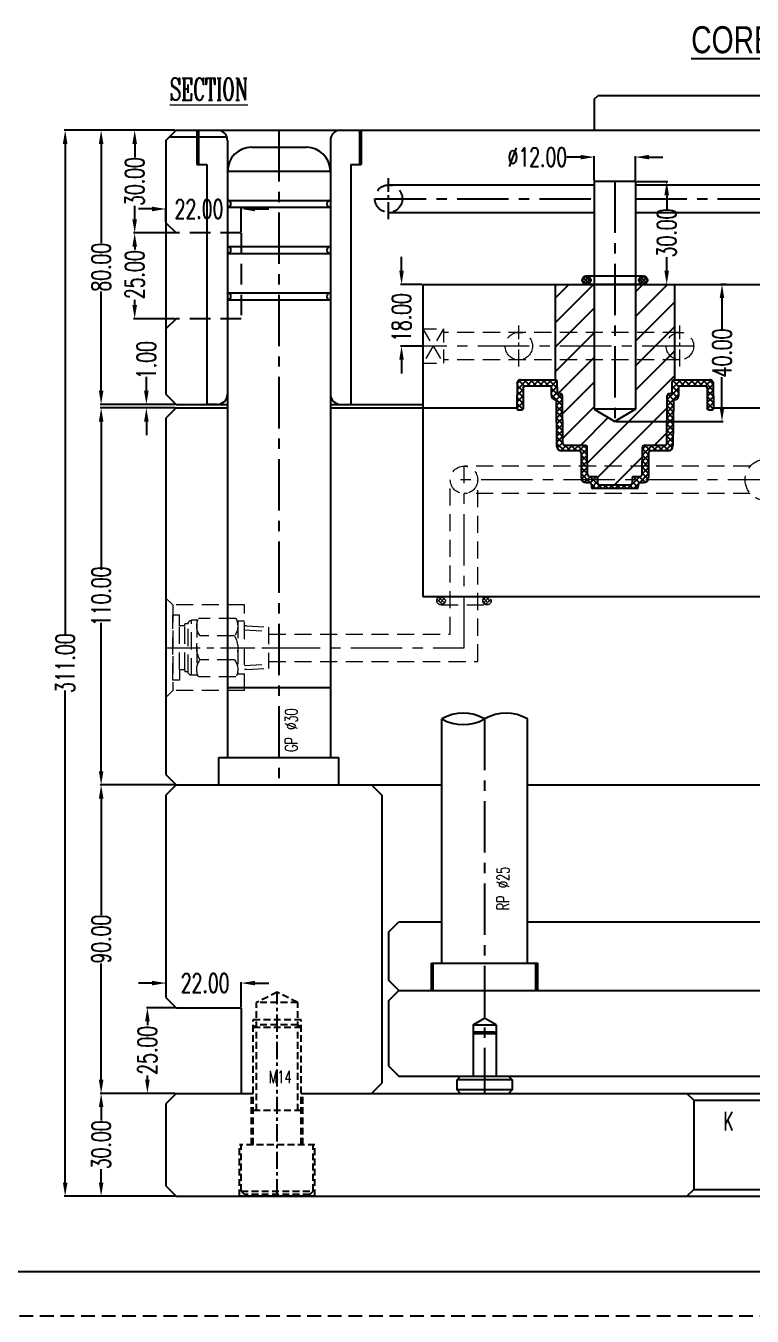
# Model space of a CAD drawing. Header units: millimetres. Extents: x 35888 to 37096, y -21952 to -21097.
# Drawn here: x 36266.1 to 36478, y -21951.9 to -21575.4 of the extents above; entities that cross this region are included whole.
import ezdxf

# ---------------------------------------------------------------- set-up
doc = ezdxf.new("R2010")
doc.units = ezdxf.units.MM
doc.header["$LTSCALE"] = 8
for name, pattern in [('CENTER', [2, 1.25, -0.25, 0.25, -0.25]), ('DASHED', [0.75, 0.5, -0.25]), ('HIDDEN', [0.375, 0.25, -0.125])]:
    doc.linetypes.add(name, pattern=pattern)
doc.layers.get('DEFPOINTS').update_dxf_attribs({"color": 6})
for name, color, linetype in [('A', 7, 'Continuous'), ('Cav-cor', 30, 'Continuous'), ('CL', 1, 'Continuous'), ('text', 7, 'Continuous'), ('wr2', 41, 'DASHED')]:
    doc.layers.add(name, color=color, linetype=linetype)
doc.layers.add('dim', color=3, linetype='Continuous', lineweight=15)
doc.layers.add('WR', color=122, linetype='HIDDEN', lineweight=18)
doc.styles.add('ROMANC', font='RomanC.ttf', dxfattribs={"width": 0.8, "height": 7})
doc.styles.get("Standard").update_dxf_attribs({"font": 'txt.shx', "width": 0.67, "bigfont": 'chineset.shx'})
doc.dimstyles.new('ISO-25', dxfattribs={"dimtxt": 5.5, "dimasz": 4, "dimexe": 0.3, "dimexo": 0.3, "dimtad": 0, "dimzin": 1, "dimdsep": 46, "dimtxsty": 'Standard', "dimcen": 0, "dimclrd": 3, "dimclre": 3, "dimclrt": 7, "dimazin": 0, "dimtfac": 1, "dimtofl": 0, "dimtmove": 0, "dimatfit": 0, "dimfxl": 0, "dimarcsym": 0})

# ---------------------------------------------------------------- blocks, each defined once
blk = doc.blocks.new('*D27229')
at = {"layer": 'DEFPOINTS', "color": 0}
for p in [(36309.95, -21635.86), (36297.86, -21660.86), (36309.95, -21660.86)]:
    blk.add_point(p, dxfattribs=at)
at = {"layer": 'dim', "color": 3, "lineweight": -2}
for p, q in [((36309.65, -21635.86), (36297.56, -21635.86)), ((36297.86, -21639.86), (36297.86, -21640.65)), ((36297.86, -21656.86), (36297.86, -21655.41)), ((36309.65, -21660.86), (36297.56, -21660.86))]:
    blk.add_line(p, q, dxfattribs=at)
at = {"layer": 'dim', "color": 3}
for points in [[(36298.53, -21639.86), (36297.19, -21639.86), (36297.86, -21635.86)], [(36297.19, -21656.86), (36298.53, -21656.86), (36297.86, -21660.86)]]:
    blk.add_solid(points, dxfattribs=at)
at = {"layer": 'dim', "color": 7, "insert": (36297.86, -21648.03), "char_height": 5.5, "attachment_point": 5, "rotation": 90}
blk.add_mtext('25.00', dxfattribs=at)
blk = doc.blocks.new('*D27231')
at = {"layer": 'DEFPOINTS', "color": 0}
for p in [(36301.27, -21685.86), (36309.95, -21685.86), (36309.95, -21686.86)]:
    blk.add_point(p, dxfattribs=at)
at = {"layer": 'dim', "color": 3, "lineweight": -2}
for p, q in [((36301.27, -21681.86), (36301.27, -21677.86)), ((36309.65, -21685.86), (36300.97, -21685.86)), ((36309.65, -21686.86), (36300.97, -21686.86)), ((36301.27, -21690.86), (36301.27, -21694.86))]:
    blk.add_line(p, q, dxfattribs=at)
at = {"layer": 'dim', "color": 3}
for points in [[(36300.6, -21681.86), (36301.93, -21681.86), (36301.27, -21685.86)], [(36301.93, -21690.86), (36300.6, -21690.86), (36301.27, -21686.86)]]:
    blk.add_solid(points, dxfattribs=at)
at = {"layer": 'dim', "color": 7, "insert": (36301.27, -21672.93), "char_height": 5.5, "attachment_point": 5, "rotation": 90}
blk.add_mtext('1.00', dxfattribs=at)
blk = doc.blocks.new('*D27232')
at = {"layer": 'DEFPOINTS', "color": 0}
for p in [(36309.95, -21605.86), (36288.07, -21685.86), (36309.95, -21685.86)]:
    blk.add_point(p, dxfattribs=at)
at = {"layer": 'dim', "color": 3, "lineweight": -2}
for p, q in [((36309.65, -21605.86), (36287.77, -21605.86)), ((36288.07, -21609.86), (36288.07, -21638.78)), ((36288.07, -21681.86), (36288.07, -21652.93)), ((36309.65, -21685.86), (36287.77, -21685.86))]:
    blk.add_line(p, q, dxfattribs=at)
at = {"layer": 'dim', "color": 3}
for points in [[(36288.74, -21609.86), (36287.41, -21609.86), (36288.07, -21605.86)], [(36287.41, -21681.86), (36288.74, -21681.86), (36288.07, -21685.86)]]:
    blk.add_solid(points, dxfattribs=at)
at = {"layer": 'dim', "color": 7, "insert": (36288.07, -21645.86), "char_height": 5.5, "attachment_point": 5, "rotation": 90}
blk.add_mtext('80.00', dxfattribs=at)
blk = doc.blocks.new('*D27233')
at = {"layer": 'DEFPOINTS', "color": 0}
for p in [(36288.07, -21686.86), (36309.95, -21686.86), (36309.95, -21796.86)]:
    blk.add_point(p, dxfattribs=at)
at = {"layer": 'dim', "color": 3, "lineweight": -2}
for p, q in [((36309.65, -21686.86), (36287.77, -21686.86)), ((36288.07, -21690.86), (36288.07, -21734.17)), ((36288.07, -21792.86), (36288.07, -21749.54)), ((36309.65, -21796.86), (36287.77, -21796.86))]:
    blk.add_line(p, q, dxfattribs=at)
at = {"layer": 'dim', "color": 3}
for points in [[(36288.74, -21690.86), (36287.41, -21690.86), (36288.07, -21686.86)], [(36287.41, -21792.86), (36288.74, -21792.86), (36288.07, -21796.86)]]:
    blk.add_solid(points, dxfattribs=at)
at = {"layer": 'dim', "color": 7, "insert": (36288.07, -21741.86), "char_height": 5.5, "attachment_point": 5, "rotation": 90}
blk.add_mtext('110.00', dxfattribs=at)
blk = doc.blocks.new('*D27234')
at = {"layer": 'DEFPOINTS', "color": 0}
for p in [(36288.07, -21796.86), (36309.95, -21796.86), (36309.95, -21886.86)]:
    blk.add_point(p, dxfattribs=at)
at = {"layer": 'dim', "color": 3, "lineweight": -2}
for p, q in [((36309.65, -21796.86), (36287.77, -21796.86)), ((36288.07, -21800.86), (36288.07, -21834.78)), ((36288.07, -21882.86), (36288.07, -21848.93)), ((36309.65, -21886.86), (36287.77, -21886.86))]:
    blk.add_line(p, q, dxfattribs=at)
at = {"layer": 'dim', "color": 3}
for points in [[(36288.74, -21800.86), (36287.41, -21800.86), (36288.07, -21796.86)], [(36287.41, -21882.86), (36288.74, -21882.86), (36288.07, -21886.86)]]:
    blk.add_solid(points, dxfattribs=at)
at = {"layer": 'dim', "color": 7, "insert": (36288.07, -21841.86), "char_height": 5.5, "attachment_point": 5, "rotation": 90}
blk.add_mtext('90.00', dxfattribs=at)
blk = doc.blocks.new('*D27235')
at = {"layer": 'DEFPOINTS', "color": 0}
for p in [(36288.07, -21886.86), (36309.95, -21886.86), (36309.95, -21916.86)]:
    blk.add_point(p, dxfattribs=at)
at = {"layer": 'dim', "color": 3, "lineweight": -2}
for p, q in [((36309.65, -21886.86), (36287.77, -21886.86)), ((36288.07, -21890.86), (36288.07, -21894.78)), ((36288.07, -21912.86), (36288.07, -21908.93)), ((36309.65, -21916.86), (36287.77, -21916.86))]:
    blk.add_line(p, q, dxfattribs=at)
at = {"layer": 'dim', "color": 3}
for points in [[(36288.74, -21890.86), (36287.41, -21890.86), (36288.07, -21886.86)], [(36287.41, -21912.86), (36288.74, -21912.86), (36288.07, -21916.86)]]:
    blk.add_solid(points, dxfattribs=at)
at = {"layer": 'dim', "color": 7, "insert": (36288.07, -21901.86), "char_height": 5.5, "attachment_point": 5, "rotation": 90}
blk.add_mtext('30.00', dxfattribs=at)
blk = doc.blocks.new('*D27236')
at = {"layer": 'DEFPOINTS', "color": 0}
for p in [(36277.58, -21605.86), (36309.95, -21605.86), (36309.95, -21916.86)]:
    blk.add_point(p, dxfattribs=at)
at = {"layer": 'dim', "color": 3, "lineweight": -2}
for p, q in [((36309.65, -21605.86), (36277.28, -21605.86)), ((36277.58, -21609.86), (36277.58, -21753.36)), ((36277.58, -21912.86), (36277.58, -21769.35)), ((36309.65, -21916.86), (36277.28, -21916.86))]:
    blk.add_line(p, q, dxfattribs=at)
at = {"layer": 'dim', "color": 3}
for points in [[(36278.24, -21609.86), (36276.91, -21609.86), (36277.58, -21605.86)], [(36276.91, -21912.86), (36278.24, -21912.86), (36277.58, -21916.86)]]:
    blk.add_solid(points, dxfattribs=at)
at = {"layer": 'dim', "color": 7, "insert": (36277.58, -21761.36), "char_height": 5.5, "attachment_point": 5, "rotation": 90}
blk.add_mtext('311.00', dxfattribs=at)
blk = doc.blocks.new('*D27237')
at = {"layer": 'DEFPOINTS', "color": 0}
for p in [(36301.57, -21861.86), (36309.95, -21861.86), (36309.95, -21886.86)]:
    blk.add_point(p, dxfattribs=at)
at = {"layer": 'dim', "color": 3, "lineweight": -2}
for p, q in [((36309.65, -21861.86), (36301.27, -21861.86)), ((36301.57, -21865.86), (36301.57, -21866.91)), ((36301.57, -21882.86), (36301.57, -21881.67)), ((36309.65, -21886.86), (36301.27, -21886.86))]:
    blk.add_line(p, q, dxfattribs=at)
at = {"layer": 'dim', "color": 3}
for points in [[(36302.23, -21865.86), (36300.9, -21865.86), (36301.57, -21861.86)], [(36300.9, -21882.86), (36302.23, -21882.86), (36301.57, -21886.86)]]:
    blk.add_solid(points, dxfattribs=at)
at = {"layer": 'dim', "color": 7, "insert": (36301.57, -21874.29), "char_height": 5.5, "attachment_point": 5, "rotation": 90}
blk.add_mtext('25.00', dxfattribs=at)
blk = doc.blocks.new('*D27243')
at = {"layer": 'DEFPOINTS', "color": 0}
for p in [(36297.86, -21605.86), (36309.95, -21605.86), (36309.95, -21635.86)]:
    blk.add_point(p, dxfattribs=at)
at = {"layer": 'dim', "color": 3, "lineweight": -2}
for p, q in [((36309.65, -21605.86), (36297.56, -21605.86)), ((36297.86, -21609.86), (36297.86, -21613.78)), ((36297.86, -21631.86), (36297.86, -21627.93)), ((36309.65, -21635.86), (36297.56, -21635.86))]:
    blk.add_line(p, q, dxfattribs=at)
at = {"layer": 'dim', "color": 3}
for points in [[(36298.53, -21609.86), (36297.19, -21609.86), (36297.86, -21605.86)], [(36297.19, -21631.86), (36298.53, -21631.86), (36297.86, -21635.86)]]:
    blk.add_solid(points, dxfattribs=at)
at = {"layer": 'dim', "color": 7, "insert": (36297.86, -21620.86), "char_height": 5.5, "attachment_point": 5, "rotation": 90}
blk.add_mtext('30.00', dxfattribs=at)
blk = doc.blocks.new('*D27249')
at = {"layer": 'DEFPOINTS', "color": 0}
for p in [(36306.95, -21855.28), (36328.95, -21854.68), (36328.95, -21861.86)]:
    blk.add_point(p, dxfattribs=at)
at = {"layer": 'dim', "color": 3, "lineweight": -2}
for p, q in [((36302.95, -21854.68), (36298.95, -21854.68)), ((36306.95, -21854.98), (36306.95, -21854.38)), ((36328.95, -21861.56), (36328.95, -21854.38)), ((36332.95, -21854.68), (36336.95, -21854.68))]:
    blk.add_line(p, q, dxfattribs=at)
at = {"layer": 'dim', "color": 3}
for points in [[(36302.95, -21855.35), (36302.95, -21854.01), (36306.95, -21854.68)], [(36332.95, -21854.01), (36332.95, -21855.35), (36328.95, -21854.68)]]:
    blk.add_solid(points, dxfattribs=at)
at = {"layer": 'dim', "color": 7, "insert": (36318.42, -21854.68), "char_height": 5.5, "attachment_point": 5}
blk.add_mtext('22.00', dxfattribs=at)
blk = doc.blocks.new('*D29461')
at = {"layer": 'DEFPOINTS', "color": 0}
for p in [(36328.95, -21628.86), (36306.95, -21632.86), (36328.95, -21635.86)]:
    blk.add_point(p, dxfattribs=at)
at = {"layer": 'dim', "color": 3, "lineweight": -2}
for p, q in [((36302.95, -21628.86), (36298.95, -21628.86)), ((36306.95, -21632.56), (36306.95, -21628.56)), ((36328.95, -21635.56), (36328.95, -21628.56)), ((36332.95, -21628.86), (36336.95, -21628.86))]:
    blk.add_line(p, q, dxfattribs=at)
at = {"layer": 'dim', "color": 3}
for points in [[(36302.95, -21629.53), (36302.95, -21628.19), (36306.95, -21628.86)], [(36332.95, -21628.19), (36332.95, -21629.53), (36328.95, -21628.86)]]:
    blk.add_solid(points, dxfattribs=at)
at = {"layer": 'dim', "color": 7, "insert": (36316.63, -21628.86), "char_height": 5.5, "attachment_point": 5}
blk.add_mtext('22.00', dxfattribs=at)
blk = doc.blocks.new('*X28636')
at = {"color": 0}
for p, q in [((-9.52, 0.02), (-8.3, 1.25)), ((-9.26, -0.77), (-7.5, 0.98)), ((-7.5, -0.98), (-9.26, 0.77)), ((-7.07, -0.35), (-8.62, 1.2)), ((-8.62, -1.2), (-7.07, 0.35)), ((7.07, -0.35), (8.62, 1.2)), ((8.62, -1.2), (7.07, 0.35)), ((9.26, -0.77), (7.5, 0.98)), ((7.5, -0.98), (9.26, 0.77)), ((9.52, 0.02), (8.3, 1.25)), ((-8.3, -1.25), (-9.52, -0.02)), ((8.3, -1.25), (9.52, -0.02))]:
    blk.add_line(p, q, dxfattribs=at)
blk = doc.blocks.new('*D29467')
at = {"layer": 'DEFPOINTS', "color": 0}
for p in [(36431.95, -21613.73), (36431.95, -21620.86), (36443.95, -21620.86)]:
    blk.add_point(p, dxfattribs=at)
at = {"layer": 'dim', "color": 3, "lineweight": -2}
for p, q in [((36427.95, -21613.73), (36423.95, -21613.73)), ((36431.95, -21620.56), (36431.95, -21613.43)), ((36443.95, -21620.56), (36443.95, -21613.43)), ((36447.95, -21613.73), (36451.95, -21613.73))]:
    blk.add_line(p, q, dxfattribs=at)
at = {"layer": 'dim', "color": 3}
for points in [[(36427.95, -21614.4), (36427.95, -21613.07), (36431.95, -21613.73)], [(36447.95, -21613.07), (36447.95, -21614.4), (36443.95, -21613.73)]]:
    blk.add_solid(points, dxfattribs=at)
at = {"layer": 'dim', "color": 7, "insert": (36415.34, -21613.73), "char_height": 5.5, "attachment_point": 5}
blk.add_mtext('%%c12.00', dxfattribs=at)
blk = doc.blocks.new('*D29468')
at = {"layer": 'DEFPOINTS', "color": 0}
for p in [(36443.95, -21620.86), (36453.08, -21620.86), (36453.29, -21650.86)]:
    blk.add_point(p, dxfattribs=at)
at = {"layer": 'dim', "color": 3, "lineweight": -2}
for p, q in [((36444.25, -21620.86), (36453.38, -21620.86)), ((36453.08, -21624.86), (36453.08, -21628.78)), ((36453.08, -21646.86), (36453.08, -21642.93)), ((36452.99, -21650.86), (36452.78, -21650.86))]:
    blk.add_line(p, q, dxfattribs=at)
at = {"layer": 'dim', "color": 3}
for points in [[(36453.74, -21624.86), (36452.41, -21624.86), (36453.08, -21620.86)], [(36452.41, -21646.86), (36453.74, -21646.86), (36453.08, -21650.86)]]:
    blk.add_solid(points, dxfattribs=at)
at = {"layer": 'dim', "color": 7, "insert": (36453.08, -21635.86), "char_height": 5.5, "attachment_point": 5, "rotation": 90}
blk.add_mtext('30.00', dxfattribs=at)
blk = doc.blocks.new('*D29469')
at = {"layer": 'DEFPOINTS', "color": 0}
for p in [(36469.21, -21650.86), (36470.69, -21650.86), (36437.95, -21690.86)]:
    blk.add_point(p, dxfattribs=at)
at = {"layer": 'dim', "color": 3, "lineweight": -2}
for p, q in [((36470.39, -21650.86), (36468.91, -21650.86)), ((36469.21, -21654.86), (36469.21, -21663.78)), ((36469.21, -21686.86), (36469.21, -21677.93)), ((36438.25, -21690.86), (36469.51, -21690.86))]:
    blk.add_line(p, q, dxfattribs=at)
at = {"layer": 'dim', "color": 3}
for points in [[(36469.87, -21654.86), (36468.54, -21654.86), (36469.21, -21650.86)], [(36468.54, -21686.86), (36469.87, -21686.86), (36469.21, -21690.86)]]:
    blk.add_solid(points, dxfattribs=at)
at = {"layer": 'dim', "color": 7, "insert": (36469.21, -21670.86), "char_height": 5.5, "attachment_point": 5, "rotation": 90}
blk.add_mtext('40.00', dxfattribs=at)
blk = doc.blocks.new('*D29481')
at = {"layer": 'DEFPOINTS', "color": 0}
for p in [(36381.95, -21650.86), (36375.71, -21668.86), (36381.95, -21668.86)]:
    blk.add_point(p, dxfattribs=at)
at = {"layer": 'dim', "color": 3, "lineweight": -2}
for p, q in [((36375.71, -21646.86), (36375.71, -21642.86)), ((36381.65, -21650.86), (36375.41, -21650.86)), ((36381.65, -21668.86), (36375.41, -21668.86)), ((36375.71, -21672.86), (36375.71, -21676.86))]:
    blk.add_line(p, q, dxfattribs=at)
at = {"layer": 'dim', "color": 3}
for points in [[(36375.05, -21646.86), (36376.38, -21646.86), (36375.71, -21650.86)], [(36376.38, -21672.86), (36375.05, -21672.86), (36375.71, -21668.86)]]:
    blk.add_solid(points, dxfattribs=at)
at = {"layer": 'dim', "color": 7, "insert": (36375.71, -21660.53), "char_height": 5.5, "attachment_point": 5, "rotation": 90}
blk.add_mtext('18.00', dxfattribs=at)
blk = doc.blocks.new('*X29274')
at = {"color": 0}
for p, q in [((-7.86, -0.44), (-6.25, 1.17)), ((-6.25, -1.17), (-7.86, 0.44)), ((-5.66, -0.71), (-7.4, 1.03)), ((-7.4, -1.03), (-5.66, 0.71)), ((-5.45, 0.15), (-6.54, 1.24)), ((5.45, 0.15), (6.54, 1.24)), ((5.66, -0.71), (7.4, 1.03)), ((7.4, -1.03), (5.66, 0.71)), ((7.86, -0.44), (6.25, 1.17)), ((6.25, -1.17), (7.86, 0.44)), ((-6.54, -1.24), (-5.45, -0.15)), ((6.54, -1.24), (5.45, -0.15))]:
    blk.add_line(p, q, dxfattribs=at)
blk = doc.blocks.new('20160905.164151')
at = {"layer": 'WR', "linetype": 'HIDDEN', "ltscale": 2.5}
for p, q in [((-14.5, 0), (14.5, 0)), ((-12.5, -2), (-14.5, 0)), ((12.5, -2), (14.5, 0)), ((-12.5, -2), (12.5, -2)), ((-12.5, -23), (-12.5, -2)), ((9.5, -2), (-9.5, -2)), ((-9.5, -4.01), (-9.5, -2)), ((9.5, -4.01), (9.5, -2)), ((12.5, -23), (12.5, -2)), ((-6.4, -4.01), (-9.5, -4.01)), ((8, -7.51), (-8, -7.51)), ((-8, -9.33), (-8, -7.51)), ((-6.4, -5.51), (-7, -5.51)), ((-7, -6.51), (-7, -5.51)), ((-6.4, -5.51), (-7, -5.51)), ((7, -6.51), (-7, -6.51)), ((6.4, -4.01), (-6.4, -4.01)), ((-6.4, -5.51), (-6.4, -4.01)), ((6.4, -5.51), (-6.4, -5.51)), ((6.4, -5.51), (6.4, -4.01)), ((6.4, -4.01), (9.5, -4.01)), ((6.4, -5.51), (7, -5.51)), ((6.4, -5.51), (7, -5.51)), ((7, -6.51), (7, -5.51)), ((8, -9.33), (8, -7.51)), ((-8.5, -20.43), (-8.5, -9.57)), ((-8, -9), (8, -9)), ((-3.5, -20.01), (-3.5, -9.99)), ((3.5, -20.01), (3.5, -9.99)), ((8.5, -20.43), (8.5, -9.57)), ((-7.75, -23), (-7.75, -20.77)), ((-7.75, -21), (7.75, -21)), ((7.75, -23), (7.75, -20.77)), ((12.5, -23), (-12.5, -23)), ((-6.35, -23.56), (-6.35, -23)), ((-6.35, -23.56), (-6.01, -30)), ((-5.19, -23), (-4.82, -30)), ((5.19, -23), (4.82, -30)), ((6.35, -23.56), (6.01, -30)), ((6.35, -23.56), (6.35, -23)), ((-6.01, -30), (6.01, -30))]:
    blk.add_line(p, q, dxfattribs=at)
at = {"layer": 'WR', "linetype": 'CENTER'}
blk.add_line((0, 0), (0, -30), dxfattribs=at)
at = {"layer": 'WR', "linetype": 'HIDDEN', "ltscale": 2.5}
for centre, radius, start, end in [((-7, -7.51), 1, 90, 180), ((7, -7.51), 1, 0, 90), ((-6.32, -13.47), 4.47, 50.9817, 119.248), ((0, -15.66), 6.66, 58.3016, 121.6984), ((6.32, -13.47), 4.47, 60.752, 129.0183), ((-6.32, -16.53), 4.47, 240.752, 309.0183), ((0, -14.34), 6.66, 238.3016, 301.6984), ((6.32, -16.53), 4.47, 230.9817, 299.248)]:
    blk.add_arc(centre, radius, start, end, dxfattribs=at)

msp = doc.modelspace()

# ---------------------------------------------------------------- linework, layer by layer
at = {"linetype": 'Continuous'}
for p, q in [((36431.945, -21596.856), (36432.945, -21595.856)), ((36431.945, -21596.856), (36431.945, -21605.856)), ((36530.945, -21595.856), (36432.945, -21595.856)), ((36306.945, -21608.856), (36309.945, -21605.856)), ((36309.945, -21605.856), (36653.945, -21605.856)), ((36315.945, -21605.856), (36315.945, -21615.856)), ((36316.445, -21605.856), (36316.445, -21615.856)), ((36363.445, -21605.856), (36363.445, -21615.856)), ((36363.945, -21605.856), (36363.945, -21615.856)), ((36306.945, -21608.856), (36306.945, -21682.856)), ((36307.945, -21607.856), (36324.774, -21607.856)), ((36324.945, -21608.856), (36324.945, -21788.856)), ((36354.945, -21608.856), (36354.945, -21788.856)), ((36315.945, -21615.856), (36318.945, -21615.856)), ((36318.945, -21615.856), (36318.945, -21685.856)), ((36360.945, -21615.856), (36360.945, -21685.856)), ((36360.945, -21615.856), (36363.945, -21615.856)), ((36324.945, -21626.342), (36354.945, -21626.342)), ((36324.945, -21628.342), (36354.945, -21628.342)), ((36324.945, -21639.842), (36354.945, -21639.842)), ((36324.945, -21641.842), (36354.945, -21641.842)), ((36324.945, -21653.342), (36354.945, -21653.342)), ((36324.945, -21655.342), (36354.945, -21655.342)), ((36306.945, -21682.856), (36309.945, -21685.856)), ((36309.945, -21685.856), (36324.945, -21685.856)), ((36354.945, -21685.856), (36381.945, -21685.856)), ((36309.945, -21686.856), (36306.945, -21689.856)), ((36309.945, -21686.856), (36324.945, -21686.856)), ((36354.945, -21686.856), (36381.945, -21686.856)), ((36306.945, -21689.856), (36306.945, -21793.856)), ((36306.945, -21793.856), (36309.945, -21796.856)), ((36309.945, -21796.856), (36306.945, -21799.856)), ((36309.945, -21796.856), (36387.445, -21796.856)), ((36366.945, -21796.856), (36369.945, -21799.856)), ((36412.445, -21796.856), (36616.445, -21796.856)), ((36306.945, -21799.856), (36306.945, -21858.856)), ((36369.945, -21799.856), (36369.945, -21883.856)), ((36371.945, -21839.856), (36374.945, -21836.856)), ((36371.945, -21839.856), (36371.945, -21853.856)), ((36374.945, -21836.856), (36387.445, -21836.856)), ((36412.445, -21836.856), (36588.945, -21836.856)), ((36374.945, -21856.856), (36371.945, -21853.856)), ((36306.945, -21858.856), (36309.945, -21861.856)), ((36371.945, -21859.856), (36374.945, -21856.856)), ((36374.945, -21856.856), (36588.945, -21856.856)), ((36309.945, -21861.856), (36328.945, -21861.856)), ((36328.945, -21861.856), (36328.945, -21886.856)), ((36371.945, -21859.856), (36371.945, -21878.856)), ((36396.595, -21866.856), (36399.945, -21864.922)), ((36403.295, -21866.856), (36399.945, -21864.922)), ((36396.595, -21866.856), (36403.295, -21866.856)), ((36396.595, -21866.856), (36396.595, -21881.856)), ((36397.095, -21868.856), (36396.595, -21869.356)), ((36396.595, -21869.356), (36403.295, -21869.356)), ((36397.095, -21868.856), (36402.795, -21868.856)), ((36402.795, -21868.856), (36403.295, -21869.356)), ((36403.295, -21866.856), (36403.295, -21881.856)), ((36371.945, -21878.856), (36374.945, -21881.856)), ((36366.945, -21886.856), (36369.945, -21883.856)), ((36374.945, -21881.856), (36588.945, -21881.856)), ((36391.945, -21882.856), (36392.945, -21881.856)), ((36391.945, -21885.856), (36391.945, -21882.856)), ((36407.945, -21882.856), (36391.945, -21882.856)), ((36392.945, -21881.856), (36406.945, -21881.856)), ((36406.945, -21881.856), (36407.945, -21882.856)), ((36407.945, -21882.856), (36407.945, -21885.856)), ((36309.945, -21886.856), (36306.945, -21889.856)), ((36309.945, -21886.856), (36332.445, -21886.856)), ((36346.445, -21886.856), (36616.445, -21886.856)), ((36407.945, -21885.856), (36391.945, -21885.856)), ((36392.945, -21886.856), (36391.945, -21885.856)), ((36392.945, -21886.856), (36406.945, -21886.856)), ((36407.945, -21885.856), (36406.945, -21886.856)), ((36306.945, -21889.856), (36306.945, -21913.856)), ((36306.945, -21913.856), (36309.945, -21916.856)), ((36309.945, -21916.856), (36653.945, -21916.856))]:
    msp.add_line(p, q, dxfattribs=at)
for p, q in [((36331.945, -21610.856), (36347.945, -21610.856)), ((36324.945, -21617.856), (36354.945, -21617.856)), ((36321.76, -21685.856), (36318.948, -21685.856)), ((36321.945, -21685.856), (36318.948, -21685.856)), ((36357.945, -21685.856), (36360.943, -21685.856)), ((36324.945, -21768.456), (36354.945, -21768.456)), ((36387.445, -21848.856), (36387.445, -21777.605)), ((36412.445, -21848.856), (36412.445, -21777.605)), ((36322.445, -21788.856), (36357.445, -21788.856)), ((36322.445, -21796.856), (36322.445, -21788.856)), ((36357.445, -21796.856), (36357.445, -21788.856)), ((36384.445, -21848.856), (36415.445, -21848.856)), ((36384.445, -21856.856), (36384.445, -21848.856)), ((36384.945, -21856.856), (36384.945, -21848.856)), ((36414.945, -21856.856), (36414.945, -21848.856)), ((36415.445, -21856.856), (36415.445, -21848.856)), ((36384.945, -21856.856), (36414.945, -21856.856))]:
    msp.add_line(p, q)
at = {"color": 8, "linetype": 'HIDDEN', "ltscale": 3}
for p, q in [((36306.945, -21632.856), (36309.945, -21635.856)), ((36328.945, -21635.856), (36309.945, -21635.856)), ((36328.945, -21635.856), (36328.945, -21660.856)), ((36309.945, -21660.856), (36306.945, -21663.856)), ((36328.945, -21660.856), (36309.945, -21660.856))]:
    msp.add_line(p, q, dxfattribs=at)
at = {"linetype": 'HIDDEN'}
for p, q in [((36339.445, -21857.356), (36333.445, -21860.356)), ((36345.445, -21860.356), (36339.445, -21857.356)), ((36333.445, -21891.856), (36333.445, -21860.356)), ((36345.445, -21860.356), (36333.445, -21860.356)), ((36345.445, -21891.856), (36345.445, -21860.356)), ((36332.445, -21901.856), (36332.445, -21865.356)), ((36346.445, -21865.356), (36332.445, -21865.356)), ((36346.445, -21901.856), (36346.445, -21865.356)), ((36333.445, -21866.856), (36332.445, -21867.656)), ((36346.445, -21867.656), (36332.445, -21867.656)), ((36345.445, -21866.856), (36333.445, -21866.856)), ((36345.445, -21866.856), (36346.445, -21867.656)), ((36331.945, -21901.856), (36331.945, -21886.856)), ((36346.945, -21901.856), (36346.945, -21886.856)), ((36346.445, -21891.856), (36332.445, -21891.856)), ((36328.445, -21916.856), (36328.445, -21901.856)), ((36350.445, -21901.856), (36328.445, -21901.856)), ((36328.945, -21915.356), (36328.945, -21901.856)), ((36349.945, -21915.356), (36349.945, -21901.856)), ((36350.445, -21916.856), (36350.445, -21901.856)), ((36328.945, -21915.356), (36349.945, -21915.356)), ((36328.945, -21915.356), (36329.945, -21916.356)), ((36348.945, -21916.356), (36349.945, -21915.356)), ((36350.445, -21916.856), (36328.445, -21916.856)), ((36348.945, -21916.356), (36329.945, -21916.356))]:
    msp.add_line(p, q, dxfattribs=at)
at = {"color": 8, "linetype": 'Continuous'}
for p, q in [((36458.945, -21886.856), (36460.945, -21888.856)), ((36460.945, -21888.856), (36502.945, -21888.856)), ((36460.945, -21888.856), (36460.945, -21914.856)), ((36458.945, -21916.856), (36460.945, -21914.856)), ((36460.945, -21914.856), (36502.945, -21914.856))]:
    msp.add_line(p, q, dxfattribs=at)
at = {"linetype": 'Continuous'}
for centre, radius, start, end in [((36321.945, -21608.856), 3, 0, 90), ((36357.945, -21608.856), 3, 90, 180), ((36324.945, -21627.342), 1, 270, 90), ((36354.945, -21627.342), 1, 90, 270), ((36324.945, -21640.842), 1, 270, 90), ((36354.945, -21640.842), 1, 90, 270), ((36324.945, -21654.342), 1, 270, 90), ((36354.945, -21654.342), 1, 90, 270)]:
    msp.add_arc(centre, radius, start, end, dxfattribs=at)
for centre, radius, start, end in [((36331.945, -21617.856), 7, 90, 180), ((36347.945, -21617.856), 7, 0, 90), ((36321.945, -21682.856), 3, 270, 0), ((36357.945, -21682.856), 3, 180, 270), ((36393.695, -21788.43), 12.5, 60, 120), ((36406.195, -21788.43), 12.5, 60, 120), ((36393.695, -21766.779), 12.5, 240, 300)]:
    msp.add_arc(centre, radius, start, end)
at = {"layer": 'A'}
msp.add_line((37083.322, -21938.944), (35900.755, -21938.944), dxfattribs=at)
at = {"layer": 'A', "linetype": 'DASHED'}
msp.add_line((37096.229, -21951.851), (35887.848, -21951.851), dxfattribs=at)
at = {"layer": 'Cav-cor', "color": 1}
for p, q in [((36381.945, -21650.856), (36581.945, -21650.856)), ((36381.945, -21650.856), (36381.945, -21741.856)), ((36420.563, -21654.849), (36424.556, -21650.856)), ((36420.563, -21650.856), (36420.563, -21678.716)), ((36420.563, -21662.033), (36431.74, -21650.856)), ((36431.945, -21651.229), (36431.572, -21650.856)), ((36443.945, -21653.019), (36446.108, -21650.856)), ((36443.945, -21660.203), (36453.292, -21650.856)), ((36455.318, -21650.856), (36455.318, -21678.716)), ((36420.563, -21669.217), (36431.945, -21657.835)), ((36443.945, -21667.387), (36455.318, -21656.015)), ((36443.945, -21674.572), (36455.318, -21663.199)), ((36420.563, -21676.401), (36431.945, -21665.019)), ((36443.945, -21681.756), (36455.318, -21670.384)), ((36421.455, -21682.694), (36431.945, -21672.203)), ((36429.945, -21702.94), (36455.318, -21677.568)), ((36409.429, -21679.712), (36409.366, -21686.952)), ((36409.397, -21683.386), (36411.224, -21681.559)), ((36409.41, -21681.99), (36411.204, -21683.785)), ((36409.413, -21681.574), (36412.272, -21678.716)), ((36409.425, -21680.209), (36411.22, -21682.004)), ((36409.429, -21679.762), (36410.475, -21678.716)), ((36409.429, -21679.712), (36409.51, -21679.326)), ((36409.51, -21679.326), (36409.726, -21679.007)), ((36409.726, -21679.007), (36410.054, -21678.791)), ((36409.893, -21678.881), (36411.569, -21680.557)), ((36410.054, -21678.791), (36410.435, -21678.716)), ((36410.435, -21678.716), (36420.663, -21678.716)), ((36411.229, -21681.023), (36411.177, -21686.961)), ((36411.229, -21681.023), (36411.268, -21680.832)), ((36411.268, -21680.832), (36411.377, -21680.67)), ((36411.523, -21678.716), (36413.332, -21680.525)), ((36419.348, -21680.525), (36411.731, -21680.525)), ((36412.259, -21680.525), (36414.068, -21678.716)), ((36413.32, -21678.716), (36415.129, -21680.525)), ((36414.055, -21680.525), (36415.864, -21678.716)), ((36415.116, -21678.716), (36416.925, -21680.525)), ((36415.851, -21680.525), (36417.66, -21678.716)), ((36416.912, -21678.716), (36418.721, -21680.525)), ((36417.647, -21680.525), (36419.456, -21678.716)), ((36418.708, -21678.716), (36421.2, -21681.208)), ((36419.348, -21680.525), (36419.392, -21683.064)), ((36419.349, -21680.618), (36421.053, -21678.915)), ((36419.359, -21681.163), (36422.68, -21684.484)), ((36419.38, -21682.383), (36421.189, -21680.574)), ((36420.504, -21678.716), (36421.168, -21679.38)), ((36421.22, -21682.341), (36421.165, -21679.209)), ((36422.716, -21688.617), (36431.945, -21679.387)), ((36453.201, -21684.483), (36456.522, -21681.163)), ((36454.661, -21682.341), (36454.715, -21679.209)), ((36454.68, -21681.208), (36457.173, -21678.716)), ((36454.691, -21680.574), (36456.5, -21682.383)), ((36454.712, -21679.38), (36455.377, -21678.716)), ((36454.828, -21678.915), (36456.531, -21680.618)), ((36455.218, -21678.716), (36465.659, -21678.716)), ((36456.425, -21678.716), (36458.234, -21680.525)), ((36456.533, -21680.525), (36456.483, -21683.36)), ((36464.364, -21680.525), (36456.533, -21680.525)), ((36457.16, -21680.525), (36458.969, -21678.716)), ((36458.221, -21678.716), (36460.03, -21680.525)), ((36458.956, -21680.525), (36460.765, -21678.716)), ((36460.017, -21678.716), (36461.826, -21680.525)), ((36460.752, -21680.525), (36462.561, -21678.716)), ((36461.813, -21678.716), (36463.622, -21680.525)), ((36462.548, -21680.525), (36464.357, -21678.716)), ((36463.609, -21678.716), (36466.682, -21681.789)), ((36464.344, -21680.525), (36466.065, -21678.804)), ((36464.364, -21680.525), (36464.555, -21680.562)), ((36464.555, -21680.562), (36464.718, -21680.67)), ((36464.866, -21681.023), (36464.918, -21686.961)), ((36464.873, -21681.792), (36466.667, -21679.998)), ((36464.873, -21681.776), (36466.698, -21683.601)), ((36464.888, -21683.572), (36466.682, -21681.779)), ((36465.405, -21678.716), (36466.666, -21679.977)), ((36465.659, -21678.716), (36466.04, -21678.791)), ((36466.04, -21678.791), (36466.367, -21679.008)), ((36466.367, -21679.008), (36466.586, -21679.332)), ((36466.586, -21679.332), (36466.664, -21679.712)), ((36466.664, -21679.712), (36466.727, -21686.952)), ((36409.374, -21687.002), (36411.192, -21685.183)), ((36409.378, -21685.551), (36411.074, -21687.246)), ((36409.382, -21685.198), (36411.208, -21683.371)), ((36409.394, -21683.77), (36411.189, -21685.565)), ((36419.391, -21682.991), (36422.695, -21686.296)), ((36419.665, -21683.895), (36421.22, -21682.34)), ((36420.818, -21684.537), (36422.493, -21682.863)), ((36420.855, -21684.544), (36420.972, -21697.924)), ((36420.87, -21686.281), (36422.679, -21684.472)), ((36422.166, -21682.736), (36421.622, -21682.736)), ((36422.792, -21697.313), (36422.669, -21683.234)), ((36453.089, -21697.313), (36453.212, -21683.234)), ((36453.185, -21686.295), (36456.49, -21682.991)), ((36453.201, -21684.472), (36455.01, -21686.281)), ((36453.388, -21682.863), (36455.07, -21684.545)), ((36454.259, -21682.736), (36453.714, -21682.736)), ((36454.661, -21682.34), (36456.291, -21683.971)), ((36455.025, -21684.545), (36454.909, -21697.924)), ((36455.278, -21684.545), (36455.025, -21684.545)), ((36464.889, -21683.587), (36466.714, -21685.413)), ((36464.904, -21685.353), (36466.698, -21683.559)), ((36464.904, -21685.399), (36466.674, -21687.169)), ((36464.948, -21687.105), (36466.713, -21685.34)), ((36381.945, -21686.856), (36409.367, -21686.856)), ((36409.366, -21686.952), (36409.39, -21687.109)), ((36409.39, -21687.109), (36409.461, -21687.25)), ((36409.869, -21687.459), (36409.616, -21687.391)), ((36409.869, -21687.459), (36410.674, -21687.459)), ((36410.674, -21687.459), (36410.865, -21687.422)), ((36410.722, -21687.45), (36411.168, -21687.004)), ((36410.865, -21687.422), (36411.028, -21687.314)), ((36420.87, -21686.267), (36422.711, -21688.107)), ((36420.886, -21688.062), (36422.695, -21686.253)), ((36420.886, -21688.078), (36422.727, -21689.919)), ((36420.902, -21689.842), (36422.711, -21688.033)), ((36422.778, -21695.739), (36431.945, -21686.572)), ((36427.89, -21697.811), (36436.009, -21689.693)), ((36432.856, -21707.213), (36453.18, -21686.889)), ((36453.154, -21689.919), (36454.995, -21688.078)), ((36453.169, -21688.107), (36455.01, -21686.266)), ((36453.17, -21688.033), (36454.979, -21689.842)), ((36453.186, -21686.253), (36454.995, -21688.062)), ((36464.918, -21686.961), (36464.957, -21687.152)), ((36465.421, -21687.459), (36466.225, -21687.459)), ((36466.45, -21687.399), (36466.667, -21687.182)), ((36466.727, -21686.952), (36466.661, -21687.205)), ((36466.726, -21686.856), (36497.164, -21686.856)), ((36420.902, -21689.89), (36422.743, -21691.731)), ((36420.917, -21691.623), (36422.726, -21689.814)), ((36420.918, -21691.702), (36422.759, -21693.543)), ((36420.933, -21693.403), (36422.742, -21691.594)), ((36420.948, -21695.184), (36422.757, -21693.375)), ((36453.122, -21693.543), (36454.963, -21691.702)), ((36453.123, -21693.375), (36454.932, -21695.184)), ((36453.138, -21691.731), (36454.979, -21689.89)), ((36453.139, -21691.594), (36454.948, -21693.403)), ((36453.155, -21689.814), (36454.964, -21691.623)), ((36420.934, -21693.514), (36422.774, -21695.355)), ((36420.949, -21695.326), (36422.79, -21697.167)), ((36420.964, -21696.964), (36422.773, -21695.155)), ((36420.965, -21697.138), (36423.246, -21699.419)), ((36421.147, -21698.577), (36422.788, -21696.936)), ((36449.443, -21697.811), (36453.117, -21694.137)), ((36452.634, -21699.419), (36454.915, -21697.138)), ((36453.09, -21697.167), (36454.931, -21695.326)), ((36453.092, -21696.936), (36454.733, -21698.577)), ((36453.106, -21695.355), (36454.947, -21693.514)), ((36453.108, -21695.155), (36454.917, -21696.964)), ((36422.153, -21699.367), (36423.709, -21697.811)), ((36427.488, -21699.419), (36422.48, -21699.419)), ((36429.402, -21697.811), (36423.294, -21697.811)), ((36423.434, -21697.811), (36425.042, -21699.419)), ((36423.897, -21699.419), (36425.505, -21697.811)), ((36425.23, -21697.811), (36426.838, -21699.419)), ((36425.693, -21699.419), (36427.301, -21697.811)), ((36427.026, -21697.811), (36429.926, -21700.71)), ((36427.489, -21699.419), (36429.098, -21697.811)), ((36428.091, -21700.613), (36429.909, -21698.795)), ((36428.091, -21700.022), (36428.091, -21707.157)), ((36428.091, -21702.409), (36429.924, -21700.576)), ((36428.091, -21700.672), (36429.941, -21702.522)), ((36428.822, -21697.811), (36429.91, -21698.898)), ((36429.975, -21706.358), (36429.905, -21698.309)), ((36445.906, -21706.358), (36445.976, -21698.309)), ((36445.939, -21702.522), (36447.789, -21700.672)), ((36445.955, -21700.71), (36448.854, -21697.811)), ((36445.956, -21700.576), (36447.789, -21702.409)), ((36445.971, -21698.898), (36447.058, -21697.811)), ((36445.972, -21698.796), (36447.789, -21700.613)), ((36452.587, -21697.811), (36446.478, -21697.811)), ((36446.783, -21697.811), (36448.391, -21699.419)), ((36447.789, -21700.022), (36447.789, -21707.157)), ((36453.401, -21699.419), (36448.392, -21699.419)), ((36448.579, -21697.811), (36450.187, -21699.419)), ((36449.042, -21699.419), (36450.65, -21697.811)), ((36450.375, -21697.811), (36451.983, -21699.419)), ((36450.838, -21699.419), (36452.446, -21697.811)), ((36452.171, -21697.811), (36453.728, -21699.367)), ((36428.091, -21704.205), (36429.94, -21702.356)), ((36428.091, -21702.468), (36429.957, -21704.334)), ((36428.091, -21706.001), (36429.956, -21704.137)), ((36428.091, -21704.264), (36429.973, -21706.146)), ((36437.886, -21709.368), (36445.95, -21701.304)), ((36445.908, -21706.145), (36447.789, -21704.264)), ((36445.923, -21704.334), (36447.789, -21702.468)), ((36445.925, -21704.137), (36447.789, -21706.001)), ((36445.941, -21702.357), (36447.789, -21704.205)), ((36428.091, -21706.06), (36430.763, -21708.732)), ((36428.199, -21707.69), (36429.971, -21705.917)), ((36429.107, -21708.578), (36430.829, -21706.856)), ((36430.477, -21706.856), (36432.378, -21706.856)), ((36430.683, -21706.856), (36434.201, -21710.373)), ((36430.755, -21708.726), (36432.58, -21706.901)), ((36431.188, -21710.089), (36432.898, -21708.379)), ((36432.504, -21706.881), (36432.855, -21707.231)), ((36432.88, -21707.349), (36432.907, -21708.874)), ((36441.68, -21710.373), (36445.197, -21706.856)), ((36443.001, -21707.349), (36442.974, -21708.874)), ((36442.983, -21708.379), (36444.693, -21710.089)), ((36443.026, -21707.231), (36443.376, -21706.881)), ((36443.301, -21706.901), (36445.126, -21708.726)), ((36443.503, -21706.856), (36445.403, -21706.856)), ((36445.052, -21706.856), (36446.774, -21708.578)), ((36445.117, -21708.732), (36447.789, -21706.06)), ((36445.91, -21705.918), (36447.682, -21707.69)), ((36429.599, -21708.665), (36430.501, -21708.665)), ((36431.043, -21709.011), (36432.405, -21710.373)), ((36431.104, -21709.257), (36431.112, -21709.696)), ((36444.246, -21710.373), (36431.634, -21710.373)), ((36432.699, -21710.373), (36433.704, -21709.368)), ((36433.409, -21709.368), (36442.472, -21709.368)), ((36434.496, -21710.373), (36435.501, -21709.368)), ((36434.992, -21709.368), (36435.997, -21710.373)), ((36436.292, -21710.373), (36437.297, -21709.368)), ((36436.788, -21709.368), (36437.793, -21710.373)), ((36438.088, -21710.373), (36439.093, -21709.368)), ((36438.584, -21709.368), (36439.589, -21710.373)), ((36439.884, -21710.373), (36440.889, -21709.368)), ((36440.38, -21709.368), (36441.385, -21710.373)), ((36442.176, -21709.368), (36443.181, -21710.373)), ((36443.476, -21710.373), (36444.839, -21709.01)), ((36444.777, -21709.257), (36444.769, -21709.696)), ((36445.379, -21708.665), (36446.282, -21708.665)), ((36381.945, -21741.856), (36581.945, -21741.856))]:
    msp.add_line(p, q, dxfattribs=at)
for points in [[(36410.435, -21678.716), (36410.213, -21678.741), (36410.001, -21678.814), (36409.811, -21678.932), (36409.652, -21679.09), (36409.531, -21679.279), (36409.456, -21679.49), (36409.429, -21679.712)], [(36411.731, -21680.525), (36411.481, -21680.592), (36411.297, -21680.774), (36411.229, -21681.023)], [(36411.377, -21680.67), (36411.54, -21680.562), (36411.731, -21680.525)], [(36464.867, -21681.023), (36464.798, -21680.774), (36464.615, -21680.591), (36464.364, -21680.525)], [(36464.718, -21680.67), (36464.828, -21680.832), (36464.867, -21681.023)], [(36466.664, -21679.712), (36466.637, -21679.49), (36466.562, -21679.279), (36466.442, -21679.09), (36466.283, -21678.932), (36466.092, -21678.814), (36465.881, -21678.741), (36465.659, -21678.716)], [(36409.616, -21687.391), (36409.432, -21687.205), (36409.366, -21686.952)], [(36409.461, -21687.25), (36409.572, -21687.362), (36409.713, -21687.434), (36409.869, -21687.459)], [(36411.177, -21686.961), (36411.108, -21687.21), (36410.924, -21687.392), (36410.674, -21687.459)], [(36411.028, -21687.314), (36411.137, -21687.152), (36411.177, -21686.961)], [(36465.421, -21687.459), (36465.17, -21687.392), (36464.987, -21687.21), (36464.918, -21686.961)], [(36464.957, -21687.152), (36465.067, -21687.314), (36465.139, -21687.362)], [(36465.196, -21687.399), (36465.23, -21687.422), (36465.421, -21687.459)], [(36466.225, -21687.459), (36466.381, -21687.434), (36466.521, -21687.362), (36466.633, -21687.25), (36466.704, -21687.109), (36466.727, -21686.952)], [(36466.661, -21687.205), (36466.478, -21687.391), (36466.225, -21687.459)]]:
    msp.add_lwpolyline(points, dxfattribs=at)
for centre, radius, start, end in [((36420.663, -21679.218), 0.502, 1, 90), ((36455.218, -21679.218), 0.502, 90, 179), ((36420.899, -21683.037), 1.508, 181, 268.32398), ((36421.622, -21682.334), 0.402, 181, 270), ((36422.166, -21683.238), 0.502, 0.5, 90), ((36453.714, -21683.238), 0.502, 90, 179.5), ((36454.259, -21682.334), 0.402, 270, 359), ((36455.278, -21683.339), 1.206, 270, 359), ((36422.48, -21697.911), 1.508, 180.5, 270), ((36423.294, -21697.308), 0.502, 180.5, 270), ((36427.488, -21700.022), 0.603, 0, 90), ((36429.402, -21698.313), 0.502, 0.5, 90), ((36446.478, -21698.313), 0.502, 90, 179.5), ((36448.392, -21700.022), 0.603, 90, 180), ((36452.587, -21697.308), 0.502, 270, 359.5), ((36453.401, -21697.911), 1.508, 270, 359.5), ((36429.599, -21707.157), 1.508, 180, 270), ((36430.477, -21706.353), 0.502, 180.5, 270), ((36432.378, -21707.358), 0.502, 1, 90), ((36443.503, -21707.358), 0.502, 90, 179), ((36445.403, -21706.353), 0.502, 270, 359.5), ((36446.282, -21707.157), 1.508, 270, 0), ((36430.501, -21709.268), 0.603, 1, 90), ((36432.619, -21709.67), 1.508, 181, 191.53696), ((36431.634, -21709.871), 0.502, 191.53696, 270), ((36433.409, -21708.866), 0.502, 180.99994, 269.99659), ((36442.472, -21708.866), 0.502, 270, 359), ((36444.246, -21709.871), 0.502, 270, 348.46304), ((36443.262, -21709.67), 1.508, 348.46304, 359), ((36445.379, -21709.268), 0.603, 90, 179)]:
    msp.add_arc(centre, radius, start, end, dxfattribs=at)
at = {"layer": 'CL', "color": 7, "linetype": 'CENTER', "ltscale": 1.5}
for p, q in [((36339.945, -21605.856), (36339.945, -21796.856)), ((36399.945, -21777.605), (36399.945, -21886.856))]:
    msp.add_line(p, q, dxfattribs=at)
at = {"layer": 'CL', "color": 7, "linetype": 'CENTER', "ltscale": 0.5}
msp.add_line((36339.445, -21916.856), (36339.445, -21857.356), dxfattribs=at)
at = {"layer": 'WR', "linetype": 'CENTER', "ltscale": 0.5}
for p, q in [((36409.945, -21674.856), (36409.945, -21662.856)), ((36456.945, -21674.856), (36456.945, -21662.856))]:
    msp.add_line(p, q, dxfattribs=at)
at = {"layer": 'WR', "linetype": 'HIDDEN', "ltscale": 2}
for p, q in [((36387.945, -21663.856), (36381.945, -21673.856)), ((36381.945, -21663.856), (36387.945, -21673.856)), ((36381.945, -21663.856), (36387.945, -21663.856)), ((36381.945, -21663.856), (36381.945, -21673.856)), ((36387.945, -21663.856), (36387.945, -21673.856)), ((36381.945, -21673.856), (36387.945, -21673.856))]:
    msp.add_line(p, q, dxfattribs=at)
at = {"layer": 'WR', "linetype": 'HIDDEN', "ltscale": 2.5}
for p, q in [((36456.945, -21664.856), (36387.945, -21664.856)), ((36456.945, -21672.856), (36387.945, -21672.856)), ((36477.473, -21703.856), (36393.945, -21703.856)), ((36389.945, -21752.856), (36389.945, -21707.856)), ((36397.945, -21760.856), (36397.945, -21707.856)), ((36477.473, -21711.856), (36393.945, -21711.856)), ((36387.255, -21741.856), (36400.635, -21741.856)), ((36387.255, -21744.356), (36400.635, -21744.356)), ((36336.945, -21752.856), (36389.945, -21752.856)), ((36336.945, -21760.856), (36397.945, -21760.856))]:
    msp.add_line(p, q, dxfattribs=at)
at = {"layer": 'WR', "linetype": 'CENTER', "ltscale": 1.5}
for p, q in [((36460.945, -21668.856), (36381.945, -21668.856)), ((36393.945, -21756.856), (36393.945, -21703.856)), ((36581.945, -21707.856), (36389.945, -21707.856)), ((36336.945, -21756.856), (36393.945, -21756.856))]:
    msp.add_line(p, q, dxfattribs=at)
at = {"layer": 'WR', "linetype": 'HIDDEN', "ltscale": 2.5}
for centre, radius in [((36409.945, -21668.856), 4), ((36456.945, -21668.856), 4), ((36393.945, -21707.856), 4), ((36481.945, -21707.856), 6), ((36387.255, -21743.106), 1.25), ((36400.635, -21743.106), 1.25)]:
    msp.add_circle(centre, radius, dxfattribs=at)
at = {"layer": 'wr2', "linetype": 'CENTER', "ltscale": 0.5}
msp.add_line((36371.945, -21631.856), (36371.945, -21619.856), dxfattribs=at)
at = {"layer": 'wr2', "linetype": 'Continuous', "ltscale": 2.5}
for p, q in [((36371.945, -21621.856), (36431.945, -21621.856)), ((36431.945, -21620.856), (36431.945, -21687.251)), ((36443.945, -21620.856), (36431.945, -21620.856)), ((36443.945, -21620.856), (36443.945, -21687.251)), ((36443.945, -21621.856), (36519.945, -21621.856)), ((36371.945, -21629.856), (36431.945, -21629.856)), ((36443.945, -21629.856), (36519.945, -21629.856)), ((36429.67, -21648.356), (36446.22, -21648.356)), ((36446.22, -21650.856), (36429.67, -21650.856)), ((36431.945, -21687.251), (36437.945, -21690.856)), ((36443.945, -21687.251), (36431.945, -21687.251)), ((36443.945, -21687.251), (36437.945, -21690.856))]:
    msp.add_line(p, q, dxfattribs=at)
at = {"layer": 'wr2', "linetype": 'CENTER', "ltscale": 1.5}
for p, q in [((36437.945, -21620.856), (36437.945, -21690.856)), ((36367.945, -21625.856), (36431.945, -21625.856)), ((36443.945, -21625.856), (36519.945, -21625.856))]:
    msp.add_line(p, q, dxfattribs=at)
at = {"layer": 'wr2', "linetype": 'HIDDEN', "ltscale": 2.5}
msp.add_circle((36371.945, -21625.856), 4, dxfattribs=at)
at = {"layer": 'wr2', "linetype": 'Continuous', "ltscale": 2.5}
for centre in [(36429.67, -21649.606), (36446.22, -21649.606)]:
    msp.add_circle(centre, 1.25, dxfattribs=at)

# ---------------------------------------------------------------- block references
at = {"layer": 'WR', "xscale": -1, "rotation": 90}
msp.add_blockref('20160905.164151', (36306.945, -21756.856), dxfattribs=at)
at = {"layer": 'WR', "linetype": 'HIDDEN', "ltscale": 2.5, "xscale": -1, "rotation": 180}
msp.add_blockref('*X29274', (36393.945, -21743.106), dxfattribs=at)
at = {"layer": 'wr2', "linetype": 'Continuous', "ltscale": 2.5, "xscale": -0.9999999999999996}
msp.add_blockref('*X28636', (36437.945, -21649.606), dxfattribs=at)

# ---------------------------------------------------------------- texts
at = {"color": 8, "linetype": 'Continuous', "style": 'ROMANC', "width": 0.6}
msp.add_text('K', height=5.4, dxfattribs=at).set_placement((36469.703, -21897.661))
at = {"color": 122, "insert": (36460.227, -21575.541), "char_height": 7.87494, "width": 63.4485, "attachment_point": 1, "style": 'ROMANC'}
msp.add_mtext('{\\f新細明體|b0|i0|c136|p54;\\LCORE  SIDE }', dxfattribs=at)
at = {"linetype": 'HIDDEN', "insert": (36336.992, -21880.285), "char_height": 3.6, "width": 4.25734, "attachment_point": 1}
msp.add_mtext('M14', dxfattribs=at)
at = {"layer": 'dim', "style": 'ROMANC', "width": 0.6}
msp.add_text('%%uSECTION', height=6.48, dxfattribs=at).set_placement((36308.074, -21597.16))
at = {"layer": 'text', "char_height": 3.6, "attachment_point": 1, "rotation": 90}
for s, insert, width in [('GP %%c30', (36341.735, -21787.248), 25.66758), ('RP %%c25', (36403.554, -21833.447), 30.63824)]:
    msp.add_mtext(s, dxfattribs=dict(at, insert=insert, width=width))

# ---------------------------------------------------------------- dimensions: what is measured, and where the dimension line sits
at = {"layer": 'dim'}
for base, p1, p2, picture, middle in [((36277.576, -21605.856), (36309.945, -21916.856), (36309.945, -21605.856), '*D27236', (36277.576, -21761.356)), ((36288.072, -21685.856), (36309.945, -21605.856), (36309.945, -21685.856), '*D27232', (36288.072, -21645.856)), ((36297.86, -21605.856), (36309.945, -21635.856), (36309.945, -21605.856), '*D27243', (36297.86, -21620.856)), ((36301.266, -21685.856), (36309.945, -21686.856), (36309.945, -21685.856), '*D27231', (36301.266, -21672.932)), ((36288.072, -21686.856), (36309.945, -21796.856), (36309.945, -21686.856), '*D27233', (36288.072, -21741.856)), ((36288.072, -21796.856), (36309.945, -21886.856), (36309.945, -21796.856), '*D27234', (36288.072, -21841.856)), ((36288.072, -21886.856), (36309.945, -21916.856), (36309.945, -21886.856), '*D27235', (36288.072, -21901.856))]:
    dim = msp.add_linear_dim(base=base, p1=p1, p2=p2, angle=90, dimstyle='ISO-25', dxfattribs=at)
    dim.commit()
    dim.dimension.update_dxf_attribs({"geometry": picture, "text_midpoint": middle})
dim = msp.add_linear_dim(base=(36431.945, -21613.732), p1=(36443.945, -21620.856), p2=(36431.945, -21620.856), angle=180, text='%%c<>', dimstyle='ISO-25', dxfattribs=at)
dim.commit()
dim.dimension.update_dxf_attribs({"geometry": '*D29467', "text_midpoint": (36415.336, -21613.732)})
for base, p1, p2, angle, picture, middle in [((36453.078, -21620.856), (36453.292, -21650.856), (36443.945, -21620.856), 90, '*D29468', (36453.078, -21635.856)), ((36328.945, -21628.858), (36306.945, -21632.856), (36328.945, -21635.856), 180, '*D29461', (36316.626, -21628.858)), ((36297.86, -21660.856), (36309.945, -21635.856), (36309.945, -21660.856), 90, '*D27229', (36297.86, -21648.029)), ((36375.712, -21668.856), (36381.945, -21650.856), (36381.945, -21668.856), 90, '*D29481', (36375.712, -21660.53)), ((36469.208, -21650.856), (36437.945, -21690.856), (36470.69, -21650.856), 90, '*D29469', (36469.208, -21670.856)), ((36301.567, -21861.856), (36309.945, -21886.856), (36309.945, -21861.856), 90, '*D27237', (36301.567, -21874.288))]:
    dim = msp.add_linear_dim(base=base, p1=p1, p2=p2, angle=angle, dimstyle='ISO-25', dxfattribs=at)
    dim.commit()
    dim.dimension.update_dxf_attribs({"geometry": picture, "text_midpoint": middle, "dimtype": 160})
dim = msp.add_linear_dim(base=(36328.945, -21854.681), p1=(36306.945, -21855.279), p2=(36328.945, -21861.856), dimstyle='ISO-25', dxfattribs=at)
dim.commit()
dim.dimension.update_dxf_attribs({"geometry": '*D27249', "text_midpoint": (36318.423, -21854.681), "dimtype": 160})

doc.saveas('drawing.dxf')
